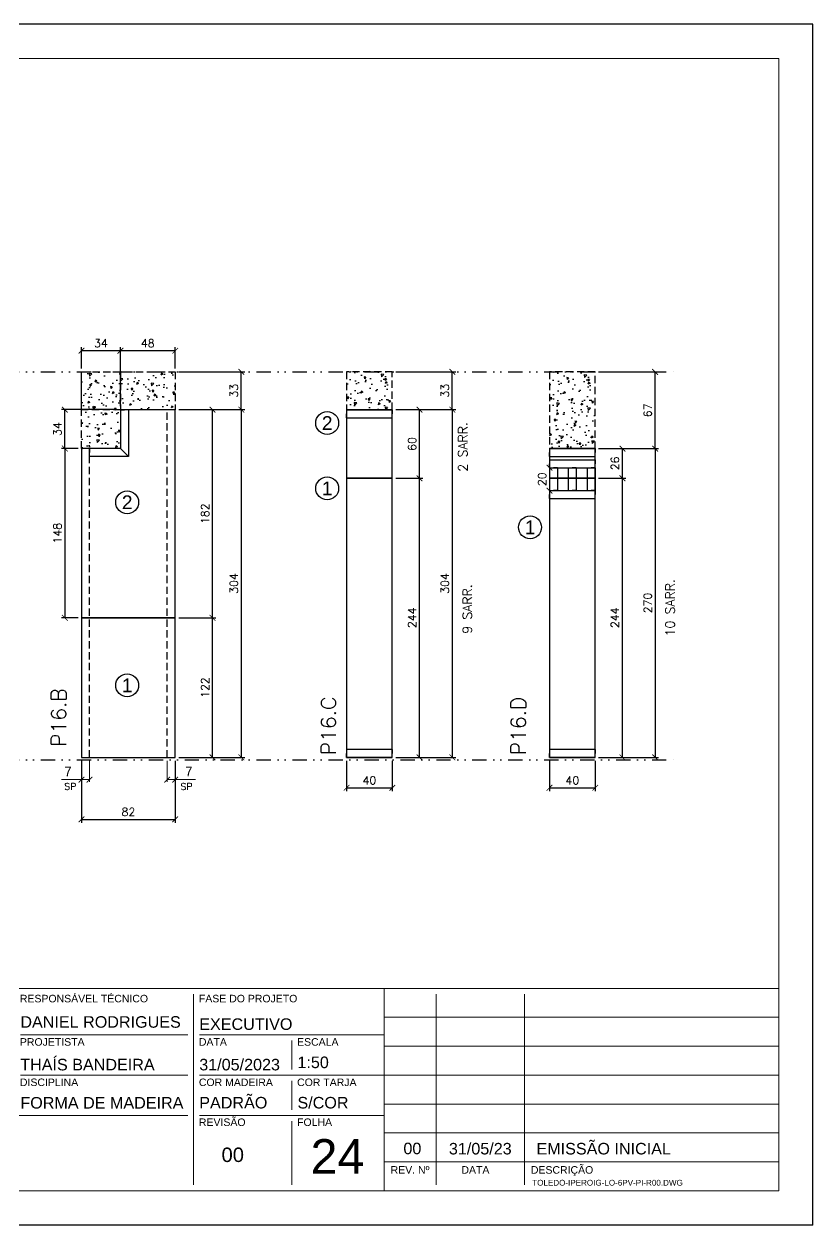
# Model space of a CAD drawing. Extents: x -23436 to 4767, y -4131 to 9755.
# Drawn here: x -19882 to -19191, y 1782 to 2832 of the extents above; entities that cross this region are included whole.
import ezdxf
from ezdxf.enums import TextEntityAlignment as Align

# ---------------------------------------------------------------- set-up
doc = ezdxf.new("R2010")
doc.units = 0
doc.header["$PDMODE"] = 2
doc.header["$PDSIZE"] = 10
doc.linetypes.add('DIVIDE2', pattern=[0.625, 0.25, -0.125, 0, -0.125, 0, -0.125])
doc.linetypes.add('HIDDEN', pattern=[9.525, 6.35, -3.175])
doc.layers.get('0').update_dxf_attribs({"lineweight": 13})
doc.layers.get('Defpoints').update_dxf_attribs({"lineweight": 13})
for name, color, linetype in [('Concreto', 250, 'HIDDEN'), ('Cota', 4, 'Continuous'), ('MB Logo', 254, 'Continuous'), ('Nível', 160, 'Continuous'), ('Painéis', 30, 'Continuous'), ('Romaneio', 10, 'Continuous'), ('Sarr 7x7', 104, 'Continuous'), ('Sarrafo de Pressão', 42, 'HIDDEN')]:
    doc.layers.add(name, color=color, linetype=linetype)
for name, color, linetype, lineweight in [('FOLHA MB', 7, 'Continuous', 13), ('N° FOLHA', 5, 'Continuous', 13), ('Texto Seção', 7, 'Continuous', 15)]:
    doc.layers.add(name, color=color, linetype=linetype, lineweight=lineweight)
doc.layers.add('Laje_Perimetro', color=7, linetype='Continuous', plot=False)
doc.styles.add('ARIAL', font='arial.ttf', dxfattribs={"oblique": 15, "height": 25})
doc.styles.add('MB_C01', font='arial.ttf', dxfattribs={"height": 1.3})
doc.styles.add('MB_C02', font='arial.ttf', dxfattribs={"height": 2})
doc.styles.add('MB_C03', font='arial.ttf', dxfattribs={"height": 2.5})
doc.styles.add('MB_C04', font='arial.ttf', dxfattribs={"height": 6})
doc.styles.add('REGUA-120', font='ROMANS.shx', dxfattribs={"height": 15})
doc.styles.add('ROMANS', font='romans.shx')
doc.styles.add('ROMAS860', font='ROMAS860.SHX')
doc.dimstyles.new('cotas', dxfattribs={"dimtxt": 8.5, "dimasz": 5, "dimexe": 2, "dimexo": 3, "dimgap": 3, "dimtad": 1, "dimdec": 1, "dimzin": 9, "dimdsep": 46, "dimtxsty": 'ROMAS860', "dimblk": 'ARCHTICK', "dimcen": 0, "dimclrd": 4, "dimclre": 4, "dimclrt": 1, "dimadec": 0, "dimazin": 2, "dimtfac": 1, "dimtdec": 1, "dimtix": 1, "dimtmove": 0, "dimatfit": 2, "dimldrblk": 'OBLIQUE', "dimfxl": 0, "dimtolj": 1, "dimtzin": 0, "dimlwd": 13, "dimlwe": 13, "dimarcsym": 0})
doc.dimstyles.new('PAINEL', dxfattribs={"dimtxt": 7, "dimasz": 5, "dimexe": 3, "dimexo": 3, "dimgap": 3, "dimtad": 1, "dimdec": 1, "dimzin": 12, "dimdsep": 46, "dimtxsty": 'ROMANS', "dimblk": 'ARCHTICK', "dimcen": 0, "dimclrd": 4, "dimclre": 4, "dimclrt": 1, "dimadec": 1, "dimazin": 3, "dimtfac": 1, "dimtdec": 1, "dimtmove": 0, "dimatfit": 3, "dimldrblk": 'OBLIQUE', "dimfxl": 0, "dimtolj": 1, "dimtzin": 12, "dimarcsym": 0})
pattern_1 = [(230, (-3050.186, -1150), (-18.218467, 1.593909), [1.905, -20.955]), (175, (-3050.186, -1150), (3.524342, -19.105685), [1.524, -16.764058]), (280.45144, (-3051.704, -1149.867), (-14.694125, -17.511775), [1.619, -17.809024]), (226.1842, (-3050.186, -1155.08), (-27.107904, 4.204233), [2.8575, -31.4325]), (276.63556, (-3052.445, -1154.73), (-23.740413, -24.742612), [2.428502, -26.71356]), (171.18415, (-3050.186, -1155.08), (-23.740413, -24.742612), [2.285997, -25.145973]), (201, (-3052.726, -1153.81), (-15.161439, 10.22652), [1.905, -20.955]), (146, (-3052.726, -1153.81), (-6.180203, -18.418797), [1.524, -16.764]), (251.45145, (-3053.989, -1152.958), (-21.341642, -8.192277), [1.619, -17.808994]), (217.5, (-3050.1856, -1150), (-0.3088603, -8.455504), [0, -16.5608, 0, -17.018, 0, -16.8275]), (187.5, (-3050.186, -1150), (-6.6819663, -10.0180575), [0, -9.7028, 0, -16.1798, 0, -6.4135]), (147.5, (-3044.5214, -1150), (-13.5590595, 0.5728744), [0, -6.35, 0, -19.812, 0, -26.289]), (137.5, (-3041.981, -1150), (-14.812918, -2.542649), [0, -8.255, 0, -13.1572, 0, -18.669])]

# ---------------------------------------------------------------- blocks, each defined once
blk = doc.blocks.new('A$C169d8357')
at = {"layer": 'FOLHA MB', "color": 1}
for p, q in [((1109.8, 356.7), (70, 356.7)), ((943.1, 351.7), (943.1, 185)), ((1109.8, 356.7), (1109.8, 179.9)), ((1455, 356.7), (1109.8, 356.7)), ((1155.3, 185), (1155.3, 351.7)), ((1232.6, 351.7), (1232.6, 185)), ((1455, 331.5), (1109.8, 331.5)), ((938.1, 316.3), (791.6, 316.3)), ((1109.8, 316.3), (948.2, 316.3)), ((1029, 311.3), (1029, 286)), ((1455, 306.2), (1109.8, 306.2)), ((938.1, 281), (791.6, 281)), ((1109.8, 281), (948.2, 281)), ((1029, 275.9), (1029, 250.7)), ((1455, 281), (1109.8, 281)), ((1455, 255.7), (1109.8, 255.7)), ((938.1, 245.6), (450.7, 245.6)), ((1109.8, 245.6), (948.2, 245.6)), ((1029, 240.6), (1029, 185)), ((1455, 230.4), (1109.8, 230.4)), ((1455, 205.2), (1109.8, 205.2))]:
    blk.add_line(p, q, dxfattribs=at)
for points in [[(0, 1199.9), (0, 149.9), (1485, 149.9), (1485, 1199.9)], [(70, 1169.9), (70, 179.9), (1455, 179.9), (1455, 1169.9)]]:
    blk.add_lwpolyline(points, close=True, dxfattribs=at)
at = {"layer": 'FOLHA MB', "color": 6, "style": 'MB_C01'}
for s, height, p in [('RESPONSÁVEL TÉCNICO', 6.566, (791.2, 344.6)), ('FASE DO PROJETO', 6.566, (947.8, 344.6)), ('PROJETISTA', 6.57, (791.2, 306.7)), ('DATA', 6.57, (947.8, 306.7)), ('ESCALA', 6.57, (1033.7, 306.7)), ('DISCIPLINA', 6.57, (791.2, 271.4)), ('COR MADEIRA', 6.566, (947.8, 271.4)), ('COR TARJA', 6.57, (1033.7, 271.4)), ('REVISÃO', 6.57, (947.8, 236.5)), ('FOLHA', 6.57, (1033.7, 236.5))]:
    blk.add_text(s, height=height, dxfattribs=at).set_placement(p)
at = {"layer": 'FOLHA MB', "color": 5}
for s, height, style, p in [('DANIEL RODRIGUES', 10.102, 'MB_C02', (791.6, 322.4)), ('EXECUTIVO', 10.1, 'MB_C02', (948.1, 320.5)), ('THAÍS BANDEIRA', 10.102, 'MB_C02', (791.5, 285.1)), ('31/05/2023', 10.1, 'MB_C02', (948.1, 285.1)), ('1:50', 10.1, 'MB_C02', (1034, 287.1)), ('PADRÃO', 10.1, 'MB_C02', (948.1, 251.8)), ('FORMA DE MADEIRA', 10.102, 'MB_C02', (791.6, 251.7)), ('S/COR', 10.1, 'MB_C02', (1034, 251.8)), ('00', 10.1, 'MB_C02', (1126.7, 211.8)), ('31/05/23', 10.1, 'MB_C02', (1166.5, 211.6)), ('EMISSÃO INICIAL', 10.102, 'MB_C02', (1243.1, 211.6)), ('00', 12.63, 'MB_C03', (967.6, 205))]:
    blk.add_text(s, height=height, dxfattribs=dict(at, style=style)).set_placement(p)
at = {"layer": 'FOLHA MB', "color": 6, "style": 'MB_C01'}
for s, p in [('REV. Nº', (1132.5, 198.1)), ('DATA', (1189.7, 198.1)), ('DESCRIÇÃO', (1265.5, 198.1))]:
    blk.add_text(s, height=6.57, dxfattribs=at).set_placement(p, align=Align.MIDDLE_CENTER)
at = {"layer": 'FOLHA MB', "insert": (1239.4, 189.4), "char_height": 5.051, "width": 210.818, "attachment_point": 1, "style": 'MB_C04'}
blk.add_mtext('TOLEDO-IPEROIG-LO-6PV-PI-R00.DWG', dxfattribs=at)
blk = doc.blocks.new('_ArchTick')
at = {"color": 0, "linetype": 'ByBlock', "const_width": 0.15}
blk.add_lwpolyline([(-0.5, -0.5), (0.5, 0.5)], dxfattribs=at)
blk = doc.blocks.new('*D328')
at = {"layer": 'Cota', "color": 4, "lineweight": 13, "transparency": 16777216}
for p, q in [((-19756.3, 2188.1), (-19756.3, 2169.6)), ((-19749.3, 2188.1), (-19749.3, 2169.6)), ((-19756.3, 2171.6), (-19749.3, 2171.6)), ((-19749.3, 2171.6), (-19731.6, 2171.6))]:
    blk.add_line(p, q, dxfattribs=at)
at = {"layer": 'Defpoints', "color": 0, "transparency": 16777216}
for p in [(-19756.3, 2191.1), (-19749.3, 2191.1), (-19749.3, 2171.6)]:
    blk.add_point(p, dxfattribs=at)
at = {"layer": 'Cota', "color": 4, "lineweight": 13, "transparency": 16777216, "xscale": 5, "yscale": 5, "zscale": 5, "rotation": 180}
blk.add_blockref('_ArchTick', (-19756.3, 2171.6), dxfattribs=at)
at = {"layer": 'Cota', "color": 4, "lineweight": 13, "transparency": 16777216, "xscale": 5, "yscale": 5, "zscale": 5}
blk.add_blockref('_ArchTick', (-19749.3, 2171.6), dxfattribs=at)
at = {"layer": 'Cota', "color": 1, "transparency": 16777216, "insert": (-19737.4, 2178.8), "char_height": 8.5, "attachment_point": 5, "style": 'ROMAS860'}
blk.add_mtext('\\A1;7', dxfattribs=at)
blk = doc.blocks.new('_OBLIQUE')
at = {"color": 0, "linetype": 'ByBlock', "lineweight": -2}
for p, q in [((0, 0), (-1, 0)), ((-0.5, -0.5), (0.5, 0.5))]:
    blk.add_line(p, q, dxfattribs=at)
blk = doc.blocks.new('*D329')
at = {"layer": 'Cota', "color": 4, "lineweight": -2, "transparency": 16777216}
for p, q in [((-19831.3, 2188.1), (-19831.3, 2133.9)), ((-19749.3, 2188.1), (-19749.3, 2133.9)), ((-19831.3, 2136.9), (-19749.3, 2136.9))]:
    blk.add_line(p, q, dxfattribs=at)
at = {"layer": 'Defpoints', "color": 0, "transparency": 16777216}
for p in [(-19831.3, 2191.1), (-19749.3, 2191.1), (-19749.3, 2136.9)]:
    blk.add_point(p, dxfattribs=at)
at = {"layer": 'Cota', "color": 4, "lineweight": -2, "transparency": 16777216, "xscale": 5, "yscale": 5, "zscale": 5, "rotation": 180}
blk.add_blockref('_ArchTick', (-19831.3, 2136.9), dxfattribs=at)
at = {"layer": 'Cota', "color": 4, "lineweight": -2, "transparency": 16777216, "xscale": 5, "yscale": 5, "zscale": 5}
blk.add_blockref('_ArchTick', (-19749.3, 2136.9), dxfattribs=at)
at = {"layer": 'Cota', "color": 1, "transparency": 16777216, "insert": (-19790.3, 2143.4), "char_height": 7, "attachment_point": 5, "style": 'ROMANS'}
blk.add_mtext('\\A1;82', dxfattribs=at)
blk = doc.blocks.new('*D330')
at = {"layer": 'Cota', "color": 4, "lineweight": 13, "transparency": 16777216}
for p, q in [((-19831.3, 2188.1), (-19831.3, 2169.6)), ((-19824.3, 2188.1), (-19824.3, 2169.6)), ((-19831.3, 2171.6), (-19848.9, 2171.6)), ((-19824.3, 2171.6), (-19831.3, 2171.6))]:
    blk.add_line(p, q, dxfattribs=at)
at = {"layer": 'Defpoints', "color": 0, "transparency": 16777216}
for p in [(-19831.3, 2191.1), (-19824.3, 2191.1), (-19831.3, 2171.6)]:
    blk.add_point(p, dxfattribs=at)
at = {"layer": 'Cota', "color": 4, "lineweight": 13, "transparency": 16777216, "xscale": 5, "yscale": 5, "zscale": 5, "rotation": 180}
blk.add_blockref('_ArchTick', (-19831.3, 2171.6), dxfattribs=at)
at = {"layer": 'Cota', "color": 4, "lineweight": 13, "transparency": 16777216, "xscale": 5, "yscale": 5, "zscale": 5}
blk.add_blockref('_ArchTick', (-19824.3, 2171.6), dxfattribs=at)
at = {"layer": 'Cota', "color": 1, "transparency": 16777216, "insert": (-19843.1, 2178.8), "char_height": 8.5, "attachment_point": 5, "style": 'ROMAS860'}
blk.add_mtext('\\A1;7', dxfattribs=at)
blk = doc.blocks.new('*D331')
at = {"layer": 'Cota', "color": 4, "lineweight": -2, "transparency": 16777216}
for p, q in [((-19746.3, 2313.1), (-19713.7, 2313.1)), ((-19716.7, 2191.1), (-19716.7, 2313.1)), ((-19746.3, 2191.1), (-19713.7, 2191.1))]:
    blk.add_line(p, q, dxfattribs=at)
at = {"layer": 'Defpoints', "color": 0, "transparency": 16777216}
for p in [(-19749.3, 2313.1), (-19716.7, 2313.1), (-19749.3, 2191.1)]:
    blk.add_point(p, dxfattribs=at)
at = {"layer": 'Cota', "color": 4, "lineweight": -2, "transparency": 16777216, "xscale": 5, "yscale": 5, "zscale": 5}
for p, rotation in [((-19716.7, 2313.1), 90), ((-19716.7, 2191.1), 270)]:
    blk.add_blockref('_ArchTick', p, dxfattribs=dict(at, rotation=rotation))
at = {"layer": 'Cota', "color": 1, "transparency": 16777216, "insert": (-19723.2, 2252.1), "char_height": 7, "attachment_point": 5, "rotation": 90, "style": 'ROMANS'}
blk.add_mtext('\\A1;122', dxfattribs=at)
blk = doc.blocks.new('*D332')
at = {"layer": 'Cota', "color": 4, "lineweight": -2, "transparency": 16777216}
for p, q in [((-19746.3, 2495.1), (-19713.7, 2495.1)), ((-19716.7, 2313.1), (-19716.7, 2495.1)), ((-19746.3, 2313.1), (-19713.7, 2313.1))]:
    blk.add_line(p, q, dxfattribs=at)
at = {"layer": 'Defpoints', "color": 0, "transparency": 16777216}
for p in [(-19749.3, 2495.1), (-19716.7, 2495.1), (-19749.3, 2313.1)]:
    blk.add_point(p, dxfattribs=at)
at = {"layer": 'Cota', "color": 4, "lineweight": -2, "transparency": 16777216, "xscale": 5, "yscale": 5, "zscale": 5}
for p, rotation in [((-19716.7, 2495.1), 90), ((-19716.7, 2313.1), 270)]:
    blk.add_blockref('_ArchTick', p, dxfattribs=dict(at, rotation=rotation))
at = {"layer": 'Cota', "color": 1, "transparency": 16777216, "insert": (-19723.2, 2404.1), "char_height": 7, "attachment_point": 5, "rotation": 90, "style": 'ROMANS'}
blk.add_mtext('\\A1;182', dxfattribs=at)
blk = doc.blocks.new('*D333')
at = {"layer": 'Cota', "color": 4, "lineweight": -2, "transparency": 16777216}
for p, q in [((-19746.3, 2528.1), (-19688.5, 2528.1)), ((-19691.5, 2495.1), (-19691.5, 2528.1)), ((-19746.3, 2495.1), (-19688.5, 2495.1))]:
    blk.add_line(p, q, dxfattribs=at)
at = {"layer": 'Defpoints', "color": 0, "transparency": 16777216}
for p in [(-19749.3, 2528.1), (-19691.5, 2528.1), (-19749.3, 2495.1)]:
    blk.add_point(p, dxfattribs=at)
at = {"layer": 'Cota', "color": 4, "lineweight": -2, "transparency": 16777216, "xscale": 5, "yscale": 5, "zscale": 5}
for p, rotation in [((-19691.5, 2528.1), 90), ((-19691.5, 2495.1), 270)]:
    blk.add_blockref('_ArchTick', p, dxfattribs=dict(at, rotation=rotation))
at = {"layer": 'Cota', "color": 1, "transparency": 16777216, "insert": (-19698, 2511.6), "char_height": 7, "attachment_point": 5, "rotation": 90, "style": 'ROMANS'}
blk.add_mtext('\\A1;33', dxfattribs=at)
blk = doc.blocks.new('*D334')
at = {"layer": 'Cota', "color": 4, "lineweight": -2, "transparency": 16777216}
for p, q in [((-19746.3, 2495.1), (-19688.5, 2495.1)), ((-19691.5, 2495.1), (-19691.5, 2191.1)), ((-19746.3, 2191.1), (-19688.5, 2191.1))]:
    blk.add_line(p, q, dxfattribs=at)
at = {"layer": 'Defpoints', "color": 0, "transparency": 16777216}
for p in [(-19749.3, 2495.1), (-19749.3, 2191.1), (-19691.5, 2191.1)]:
    blk.add_point(p, dxfattribs=at)
at = {"layer": 'Cota', "color": 4, "lineweight": -2, "transparency": 16777216, "xscale": 5, "yscale": 5, "zscale": 5}
for p, rotation in [((-19691.5, 2495.1), 90), ((-19691.5, 2191.1), 270)]:
    blk.add_blockref('_ArchTick', p, dxfattribs=dict(at, rotation=rotation))
at = {"layer": 'Cota', "color": 1, "transparency": 16777216, "insert": (-19698, 2343.1), "char_height": 7, "attachment_point": 5, "rotation": 90, "style": 'ROMANS'}
blk.add_mtext('\\A1;304', dxfattribs=at)
blk = doc.blocks.new('*D419')
at = {"layer": 'Cota', "color": 4, "lineweight": -2, "transparency": 16777216}
for p, q in [((-19797.3, 2498.1), (-19797.3, 2549.6)), ((-19749.3, 2546.6), (-19797.3, 2546.6)), ((-19749.3, 2531.1), (-19749.3, 2549.6))]:
    blk.add_line(p, q, dxfattribs=at)
at = {"layer": 'Defpoints', "color": 0, "transparency": 16777216}
for p in [(-19797.3, 2546.6), (-19749.3, 2528.1), (-19797.3, 2495.1)]:
    blk.add_point(p, dxfattribs=at)
at = {"layer": 'Cota', "color": 4, "lineweight": -2, "transparency": 16777216, "xscale": 5, "yscale": 5, "zscale": 5}
for p, rotation in [((-19797.3, 2546.6), 179.9999999999739), ((-19749.3, 2546.6), 359.999999999974)]:
    blk.add_blockref('_ArchTick', p, dxfattribs=dict(at, rotation=rotation))
at = {"layer": 'Cota', "color": 1, "transparency": 16777216, "insert": (-19773.3, 2553.1), "char_height": 7, "attachment_point": 5, "style": 'ROMANS'}
blk.add_mtext('\\A1;48', dxfattribs=at)
blk = doc.blocks.new('*D420')
at = {"layer": 'Cota', "color": 4, "lineweight": -2, "transparency": 16777216}
for p, q in [((-19831.3, 2531.1), (-19831.3, 2549.6)), ((-19797.3, 2546.6), (-19831.3, 2546.6)), ((-19797.3, 2531.1), (-19797.3, 2549.6))]:
    blk.add_line(p, q, dxfattribs=at)
at = {"layer": 'Defpoints', "color": 0, "transparency": 16777216}
for p in [(-19831.3, 2546.6), (-19831.3, 2528.1), (-19797.3, 2528.1)]:
    blk.add_point(p, dxfattribs=at)
at = {"layer": 'Cota', "color": 4, "lineweight": -2, "transparency": 16777216, "xscale": 5, "yscale": 5, "zscale": 5}
for p, rotation in [((-19831.3, 2546.6), 179.9999999999739), ((-19797.3, 2546.6), 359.999999999974)]:
    blk.add_blockref('_ArchTick', p, dxfattribs=dict(at, rotation=rotation))
at = {"layer": 'Cota', "color": 1, "transparency": 16777216, "insert": (-19814.3, 2553.1), "char_height": 7, "attachment_point": 5, "style": 'ROMANS'}
blk.add_mtext('\\A1;34', dxfattribs=at)
blk = doc.blocks.new('*D421')
at = {"layer": 'Cota', "color": 4, "lineweight": -2, "transparency": 16777216}
for p, q in [((-19800.3, 2495.1), (-19848.9, 2495.1)), ((-19845.9, 2461.1), (-19845.9, 2495.1)), ((-19834.3, 2461.1), (-19848.9, 2461.1))]:
    blk.add_line(p, q, dxfattribs=at)
at = {"layer": 'Defpoints', "color": 0, "transparency": 16777216}
for p in [(-19845.9, 2495.1), (-19797.3, 2495.1), (-19831.3, 2461.1)]:
    blk.add_point(p, dxfattribs=at)
at = {"layer": 'Cota', "color": 4, "lineweight": -2, "transparency": 16777216, "xscale": 5, "yscale": 5, "zscale": 5}
for p, rotation in [((-19845.9, 2495.1), 90), ((-19845.9, 2461.1), 270)]:
    blk.add_blockref('_ArchTick', p, dxfattribs=dict(at, rotation=rotation))
at = {"layer": 'Cota', "color": 1, "transparency": 16777216, "insert": (-19852.4, 2478.1), "char_height": 7, "attachment_point": 5, "rotation": 90, "style": 'ROMANS'}
blk.add_mtext('\\A1;34', dxfattribs=at)
blk = doc.blocks.new('*D429')
at = {"layer": 'Cota', "color": 4, "lineweight": -2, "transparency": 16777216}
for p, q in [((-19378.9, 2435.1), (-19355.1, 2435.1)), ((-19358.1, 2191.1), (-19358.1, 2435.1)), ((-19378.9, 2191.1), (-19355.1, 2191.1))]:
    blk.add_line(p, q, dxfattribs=at)
at = {"layer": 'Defpoints', "color": 0, "transparency": 16777216}
for p in [(-19381.9, 2435.1), (-19358.1, 2435.1), (-19381.9, 2191.1)]:
    blk.add_point(p, dxfattribs=at)
at = {"layer": 'Cota', "color": 4, "lineweight": -2, "transparency": 16777216, "xscale": 5, "yscale": 5, "zscale": 5}
for p, rotation in [((-19358.1, 2435.1), 90), ((-19358.1, 2191.1), 270)]:
    blk.add_blockref('_ArchTick', p, dxfattribs=dict(at, rotation=rotation))
at = {"layer": 'Cota', "color": 1, "transparency": 16777216, "insert": (-19364.6, 2313.1), "char_height": 7, "attachment_point": 5, "rotation": 90, "style": 'ROMANS'}
blk.add_mtext('\\A1;244', dxfattribs=at)
blk = doc.blocks.new('*D430')
at = {"layer": 'Cota', "color": 4, "lineweight": -2, "transparency": 16777216}
for p, q in [((-19378.9, 2461), (-19355.1, 2461)), ((-19358.1, 2435.1), (-19358.1, 2461)), ((-19378.9, 2435.1), (-19355.1, 2435.1))]:
    blk.add_line(p, q, dxfattribs=at)
at = {"layer": 'Defpoints', "color": 0, "transparency": 16777216}
for p in [(-19381.9, 2461), (-19358.1, 2461), (-19381.9, 2435.1)]:
    blk.add_point(p, dxfattribs=at)
at = {"layer": 'Cota', "color": 4, "lineweight": -2, "transparency": 16777216, "xscale": 5, "yscale": 5, "zscale": 5}
for p, rotation in [((-19358.1, 2461), 90), ((-19358.1, 2435.1), 270)]:
    blk.add_blockref('_ArchTick', p, dxfattribs=dict(at, rotation=rotation))
at = {"layer": 'Cota', "color": 1, "transparency": 16777216, "insert": (-19364.6, 2448.1), "char_height": 7, "attachment_point": 5, "rotation": 90, "style": 'ROMANS'}
blk.add_mtext('\\A1;26', dxfattribs=at)
blk = doc.blocks.new('*D431')
at = {"layer": 'Cota', "color": 4, "lineweight": -2, "transparency": 16777216}
for p, q in [((-19378.9, 2528.1), (-19326.5, 2528.1)), ((-19329.5, 2461), (-19329.5, 2528.1)), ((-19378.9, 2461), (-19326.5, 2461))]:
    blk.add_line(p, q, dxfattribs=at)
at = {"layer": 'Defpoints', "color": 0, "transparency": 16777216}
for p in [(-19381.9, 2528.1), (-19329.5, 2528.1), (-19381.9, 2461)]:
    blk.add_point(p, dxfattribs=at)
at = {"layer": 'Cota', "color": 4, "lineweight": -2, "transparency": 16777216, "xscale": 5, "yscale": 5, "zscale": 5}
for p, rotation in [((-19329.5, 2528.1), 90), ((-19329.5, 2461), 270)]:
    blk.add_blockref('_ArchTick', p, dxfattribs=dict(at, rotation=rotation))
at = {"layer": 'Cota', "color": 1, "transparency": 16777216, "insert": (-19336, 2494.5), "char_height": 7, "attachment_point": 5, "rotation": 90, "style": 'ROMANS'}
blk.add_mtext('\\A1;67', dxfattribs=at)
blk = doc.blocks.new('*D432')
at = {"layer": 'Cota', "color": 4, "lineweight": -2, "transparency": 16777216}
for p, q in [((-19378.9, 2461), (-19326.5, 2461)), ((-19329.5, 2461), (-19329.5, 2191.1)), ((-19373.8, 2191.1), (-19326.5, 2191.1))]:
    blk.add_line(p, q, dxfattribs=at)
at = {"layer": 'Defpoints', "color": 0, "transparency": 16777216}
for p in [(-19381.9, 2461), (-19376.8, 2191.1), (-19329.5, 2191.1)]:
    blk.add_point(p, dxfattribs=at)
at = {"layer": 'Cota', "color": 4, "lineweight": -2, "transparency": 16777216, "xscale": 5, "yscale": 5, "zscale": 5}
for p, rotation in [((-19329.5, 2461), 90), ((-19329.5, 2191.1), 270)]:
    blk.add_blockref('_ArchTick', p, dxfattribs=dict(at, rotation=rotation))
at = {"layer": 'Cota', "color": 1, "transparency": 16777216, "insert": (-19336, 2326), "char_height": 7, "attachment_point": 5, "rotation": 90, "style": 'ROMANS'}
blk.add_mtext('\\A1;270', dxfattribs=at)
blk = doc.blocks.new('*D433')
at = {"layer": 'Cota', "color": 4, "lineweight": -2, "transparency": 16777216}
for p, q in [((-19421.9, 2188.1), (-19421.9, 2161.5)), ((-19381.9, 2188.1), (-19381.9, 2161.5)), ((-19421.9, 2164.5), (-19381.9, 2164.5))]:
    blk.add_line(p, q, dxfattribs=at)
at = {"layer": 'Defpoints', "color": 0, "transparency": 16777216}
for p in [(-19421.9, 2191.1), (-19381.9, 2191.1), (-19381.9, 2164.5)]:
    blk.add_point(p, dxfattribs=at)
at = {"layer": 'Cota', "color": 4, "lineweight": -2, "transparency": 16777216, "xscale": 5, "yscale": 5, "zscale": 5, "rotation": 180}
blk.add_blockref('_ArchTick', (-19421.9, 2164.5), dxfattribs=at)
at = {"layer": 'Cota', "color": 4, "lineweight": -2, "transparency": 16777216, "xscale": 5, "yscale": 5, "zscale": 5}
blk.add_blockref('_ArchTick', (-19381.9, 2164.5), dxfattribs=at)
at = {"layer": 'Cota', "color": 1, "transparency": 16777216, "insert": (-19401.9, 2171), "char_height": 7, "attachment_point": 5, "style": 'ROMANS'}
blk.add_mtext('\\A1;40', dxfattribs=at)
blk = doc.blocks.new('*D434')
at = {"layer": 'Cota', "color": 4, "lineweight": -2, "transparency": 16777216}
for p, q in [((-19556.4, 2435.1), (-19532.6, 2435.1)), ((-19535.6, 2191.1), (-19535.6, 2435.1)), ((-19556.4, 2191.1), (-19532.6, 2191.1))]:
    blk.add_line(p, q, dxfattribs=at)
at = {"layer": 'Defpoints', "color": 0, "transparency": 16777216}
for p in [(-19559.4, 2435.1), (-19535.6, 2435.1), (-19559.4, 2191.1)]:
    blk.add_point(p, dxfattribs=at)
at = {"layer": 'Cota', "color": 4, "lineweight": -2, "transparency": 16777216, "xscale": 5, "yscale": 5, "zscale": 5}
for p, rotation in [((-19535.6, 2435.1), 90), ((-19535.6, 2191.1), 270)]:
    blk.add_blockref('_ArchTick', p, dxfattribs=dict(at, rotation=rotation))
at = {"layer": 'Cota', "color": 1, "transparency": 16777216, "insert": (-19542.1, 2313.1), "char_height": 7, "attachment_point": 5, "rotation": 90, "style": 'ROMANS'}
blk.add_mtext('\\A1;244', dxfattribs=at)
blk = doc.blocks.new('*D435')
at = {"layer": 'Cota', "color": 4, "lineweight": -2, "transparency": 16777216}
for p, q in [((-19556.4, 2495.1), (-19532.6, 2495.1)), ((-19535.6, 2435.1), (-19535.6, 2495.1)), ((-19556.4, 2435.1), (-19532.6, 2435.1))]:
    blk.add_line(p, q, dxfattribs=at)
at = {"layer": 'Defpoints', "color": 0, "transparency": 16777216}
for p in [(-19559.4, 2495.1), (-19535.6, 2495.1), (-19559.4, 2435.1)]:
    blk.add_point(p, dxfattribs=at)
at = {"layer": 'Cota', "color": 4, "lineweight": -2, "transparency": 16777216, "xscale": 5, "yscale": 5, "zscale": 5}
for p, rotation in [((-19535.6, 2495.1), 90), ((-19535.6, 2435.1), 270)]:
    blk.add_blockref('_ArchTick', p, dxfattribs=dict(at, rotation=rotation))
at = {"layer": 'Cota', "color": 1, "transparency": 16777216, "insert": (-19542.1, 2465.1), "char_height": 7, "attachment_point": 5, "rotation": 90, "style": 'ROMANS'}
blk.add_mtext('\\A1;60', dxfattribs=at)
blk = doc.blocks.new('*D436')
at = {"layer": 'Cota', "color": 4, "lineweight": -2, "transparency": 16777216}
for p, q in [((-19556.4, 2528.1), (-19503.9, 2528.1)), ((-19506.9, 2495.1), (-19506.9, 2528.1)), ((-19556.4, 2495.1), (-19503.9, 2495.1))]:
    blk.add_line(p, q, dxfattribs=at)
at = {"layer": 'Defpoints', "color": 0, "transparency": 16777216}
for p in [(-19559.4, 2528.1), (-19506.9, 2528.1), (-19559.4, 2495.1)]:
    blk.add_point(p, dxfattribs=at)
at = {"layer": 'Cota', "color": 4, "lineweight": -2, "transparency": 16777216, "xscale": 5, "yscale": 5, "zscale": 5}
for p, rotation in [((-19506.9, 2528.1), 90), ((-19506.9, 2495.1), 270)]:
    blk.add_blockref('_ArchTick', p, dxfattribs=dict(at, rotation=rotation))
at = {"layer": 'Cota', "color": 1, "transparency": 16777216, "insert": (-19513.4, 2511.6), "char_height": 7, "attachment_point": 5, "rotation": 90, "style": 'ROMANS'}
blk.add_mtext('\\A1;33', dxfattribs=at)
blk = doc.blocks.new('*D437')
at = {"layer": 'Cota', "color": 4, "lineweight": -2, "transparency": 16777216}
for p, q in [((-19556.4, 2495.1), (-19503.9, 2495.1)), ((-19506.9, 2495.1), (-19506.9, 2191.1)), ((-19551.3, 2191.1), (-19503.9, 2191.1))]:
    blk.add_line(p, q, dxfattribs=at)
at = {"layer": 'Defpoints', "color": 0, "transparency": 16777216}
for p in [(-19559.4, 2495.1), (-19554.3, 2191.1), (-19506.9, 2191.1)]:
    blk.add_point(p, dxfattribs=at)
at = {"layer": 'Cota', "color": 4, "lineweight": -2, "transparency": 16777216, "xscale": 5, "yscale": 5, "zscale": 5}
for p, rotation in [((-19506.9, 2495.1), 90), ((-19506.9, 2191.1), 270)]:
    blk.add_blockref('_ArchTick', p, dxfattribs=dict(at, rotation=rotation))
at = {"layer": 'Cota', "color": 1, "transparency": 16777216, "insert": (-19513.4, 2343.1), "char_height": 7, "attachment_point": 5, "rotation": 90, "style": 'ROMANS'}
blk.add_mtext('\\A1;304', dxfattribs=at)
blk = doc.blocks.new('*D438')
at = {"layer": 'Cota', "color": 4, "lineweight": -2, "transparency": 16777216}
for p, q in [((-19599.4, 2188.1), (-19599.4, 2161.5)), ((-19559.4, 2188.1), (-19559.4, 2161.5)), ((-19599.4, 2164.5), (-19559.4, 2164.5))]:
    blk.add_line(p, q, dxfattribs=at)
at = {"layer": 'Defpoints', "color": 0, "transparency": 16777216}
for p in [(-19599.4, 2191.1), (-19559.4, 2191.1), (-19559.4, 2164.5)]:
    blk.add_point(p, dxfattribs=at)
at = {"layer": 'Cota', "color": 4, "lineweight": -2, "transparency": 16777216, "xscale": 5, "yscale": 5, "zscale": 5, "rotation": 180}
blk.add_blockref('_ArchTick', (-19599.4, 2164.5), dxfattribs=at)
at = {"layer": 'Cota', "color": 4, "lineweight": -2, "transparency": 16777216, "xscale": 5, "yscale": 5, "zscale": 5}
blk.add_blockref('_ArchTick', (-19559.4, 2164.5), dxfattribs=at)
at = {"layer": 'Cota', "color": 1, "transparency": 16777216, "insert": (-19579.4, 2171), "char_height": 7, "attachment_point": 5, "style": 'ROMANS'}
blk.add_mtext('\\A1;40', dxfattribs=at)
blk = doc.blocks.new('*D1048')
at = {"layer": 'Cota', "color": 4, "lineweight": -2, "transparency": 16777216}
blk.add_line((-19421.9, 2444.3), (-19421.9, 2424.3), dxfattribs=at)
at = {"layer": 'Defpoints', "color": 0, "transparency": 16777216}
for p in [(-19421.9, 2444.3), (-19421.9, 2424.3), (-19421.9, 2424.3)]:
    blk.add_point(p, dxfattribs=at)
at = {"layer": 'Cota', "color": 4, "lineweight": -2, "transparency": 16777216, "xscale": 5, "yscale": 5, "zscale": 5}
for p, rotation in [((-19421.9, 2444.3), 90), ((-19421.9, 2424.3), 270)]:
    blk.add_blockref('_ArchTick', p, dxfattribs=dict(at, rotation=rotation))
at = {"layer": 'Cota', "color": 1, "transparency": 16777216, "insert": (-19428.4, 2434.3), "char_height": 7, "attachment_point": 5, "rotation": 90, "style": 'ROMANS'}
blk.add_mtext('\\A1;20', dxfattribs=at)
blk = doc.blocks.new('*D1051')
at = {"layer": 'Cota', "color": 4, "lineweight": -2, "transparency": 16777216}
for p, q in [((-19834.3, 2461.1), (-19848.9, 2461.1)), ((-19845.9, 2461.1), (-19845.9, 2313.1)), ((-19834.3, 2313.1), (-19848.9, 2313.1))]:
    blk.add_line(p, q, dxfattribs=at)
at = {"layer": 'Defpoints', "color": 0, "transparency": 16777216}
for p in [(-19831.3, 2461.1), (-19845.9, 2313.1), (-19831.3, 2313.1)]:
    blk.add_point(p, dxfattribs=at)
at = {"layer": 'Cota', "color": 4, "lineweight": -2, "transparency": 16777216, "xscale": 5, "yscale": 5, "zscale": 5}
for p, rotation in [((-19845.9, 2461.1), 90), ((-19845.9, 2313.1), 270)]:
    blk.add_blockref('_ArchTick', p, dxfattribs=dict(at, rotation=rotation))
at = {"layer": 'Cota', "color": 1, "transparency": 16777216, "insert": (-19852.4, 2387.1), "char_height": 7, "attachment_point": 5, "rotation": 90, "style": 'ROMANS'}
blk.add_mtext('\\A1;148', dxfattribs=at)

msp = doc.modelspace()

# ---------------------------------------------------------------- hatches: boundary and pattern name
at = {"layer": 'Concreto'}
h = msp.add_hatch(dxfattribs=at)
h.set_pattern_fill('AR-CONC', color=256, scale=0.1, angle=-180)
h.set_pattern_definition(pattern_1)
h.paths.add_polyline_path([(-19749.261, 2495.057), (-19831.261, 2495.057), (-19831.261, 2528.057), (-19749.261, 2528.057)])
h = msp.add_hatch(dxfattribs=at)
h.set_pattern_fill('AR-CONC', color=256, scale=0.1, angle=-180)
h.set_pattern_definition(pattern_1)
h.paths.add_polyline_path([(-19797.261, 2461.057), (-19831.261, 2461.057), (-19831.261, 2528.057), (-19797.261, 2528.057)])
h = msp.add_hatch(dxfattribs=at)
h.set_pattern_fill('AR-CONC', color=256, scale=0.1, angle=-180)
h.set_pattern_definition([(230, (-3167.425, -1149.49), (-18.218467, 1.593909), [1.905, -20.955]), (175, (-3167.425, -1149.49), (3.524342, -19.105685), [1.524, -16.764058]), (280.45144, (-3168.943, -1149.357), (-14.694125, -17.511775), [1.619, -17.809024]), (226.1842, (-3167.425, -1154.57), (-27.107904, 4.204233), [2.8575, -31.4325]), (276.63556, (-3169.684, -1154.22), (-23.740413, -24.742612), [2.428502, -26.71356]), (171.18415, (-3167.425, -1154.57), (-23.740413, -24.742612), [2.285997, -25.145973]), (201, (-3169.965, -1153.3), (-15.161439, 10.22652), [1.905, -20.955]), (146, (-3169.965, -1153.3), (-6.180203, -18.418797), [1.524, -16.764]), (251.45145, (-3171.229, -1152.448), (-21.341642, -8.192277), [1.619, -17.808994]), (217.5, (-3167.425, -1149.49), (-0.3088603, -8.455504), [0, -16.5608, 0, -17.018, 0, -16.8275]), (187.5, (-3167.425, -1149.49), (-6.6819663, -10.0180575), [0, -9.7028, 0, -16.1798, 0, -6.4135]), (147.5, (-3161.761, -1149.49), (-13.5590595, 0.5728744), [0, -6.35, 0, -19.812, 0, -26.289]), (137.5, (-3159.221, -1149.49), (-14.812918, -2.542649), [0, -8.255, 0, -13.1572, 0, -18.669])])
h.paths.add_polyline_path([(-19599.423, 2495.057), (-19559.423, 2495.057), (-19559.423, 2528.567), (-19599.423, 2528.567)])
h = msp.add_hatch(dxfattribs=at)
h.set_pattern_fill('AR-CONC', color=256, scale=0.1, angle=-180)
h.set_pattern_definition([(230, (-2989.94, -1150), (-18.218467, 1.593909), [1.905, -20.955]), (175, (-2989.94, -1150), (3.524342, -19.105685), [1.524, -16.764058]), (280.45144, (-2991.458, -1149.867), (-14.694125, -17.511775), [1.619, -17.809024]), (226.1842, (-2989.94, -1155.08), (-27.107904, 4.204233), [2.8575, -31.4325]), (276.63556, (-2992.2, -1154.73), (-23.740413, -24.742612), [2.428502, -26.71356]), (171.18415, (-2989.94, -1155.08), (-23.740413, -24.742612), [2.285997, -25.145973]), (201, (-2992.48, -1153.81), (-15.161439, 10.22652), [1.905, -20.955]), (146, (-2992.48, -1153.81), (-6.180203, -18.418797), [1.524, -16.764]), (251.45145, (-2993.743, -1152.958), (-21.341642, -8.192277), [1.619, -17.808994]), (217.5, (-2989.94, -1150), (-0.3088603, -8.455504), [0, -16.5608, 0, -17.018, 0, -16.8275]), (187.5, (-2989.94, -1150), (-6.6819663, -10.0180575), [0, -9.7028, 0, -16.1798, 0, -6.4135]), (147.5, (-2984.276, -1150), (-13.5590595, 0.5728744), [0, -6.35, 0, -19.812, 0, -26.289]), (137.5, (-2981.736, -1150), (-14.812918, -2.542649), [0, -8.255, 0, -13.1572, 0, -18.669])])
h.paths.add_polyline_path([(-19421.938, 2461.057), (-19381.938, 2461.057), (-19381.938, 2528.057), (-19421.938, 2528.057)])

# ---------------------------------------------------------------- linework, layer by layer
for points in [[(-19749.261, 2495.057), (-19831.261, 2495.057), (-19831.261, 2528.057), (-19749.261, 2528.057)], [(-19797.261, 2461.057), (-19831.261, 2461.057), (-19831.261, 2528.057), (-19797.261, 2528.057)], [(-19599.423, 2495.057), (-19559.423, 2495.057), (-19559.423, 2528.057), (-19599.423, 2528.057)], [(-19421.938, 2461.036), (-19381.938, 2461.036), (-19381.938, 2528.057), (-19421.938, 2528.057)]]:
    msp.add_lwpolyline(points, close=True, dxfattribs=at)
at = {"layer": 'Laje_Perimetro'}
msp.add_lwpolyline([(-19191.377, 2832.259), (-20676.397, 2832.259), (-20676.397, 1782.259), (-19191.377, 1782.259)], close=True, dxfattribs=at)
at = {"layer": 'Nível', "linetype": 'DIVIDE2', "ltscale": 50}
for p, q in [((-20244.238, 2528.057), (-19308.49, 2528.057)), ((-20244.238, 2189.057), (-19308.49, 2189.057))]:
    msp.add_line(p, q, dxfattribs=at)
at = {"layer": 'Painéis', "color": 32, "true_color": 0xcd6928}
for points in [[(-19749.261, 2313.057), (-19749.261, 2495.057), (-19797.261, 2495.057), (-19797.261, 2461.057), (-19831.261, 2461.057), (-19831.261, 2313.057)], [(-19599.423, 2435.057), (-19559.423, 2435.057), (-19559.423, 2495.057), (-19599.423, 2495.057)], [(-19421.938, 2435.057), (-19381.938, 2435.057), (-19381.938, 2461.036), (-19421.938, 2461.036)], [(-19599.423, 2191.057), (-19559.423, 2191.057), (-19559.423, 2435.057), (-19599.423, 2435.057)], [(-19421.938, 2191.057), (-19381.938, 2191.057), (-19381.938, 2435.057), (-19421.938, 2435.057)], [(-19831.261, 2191.057), (-19749.261, 2191.057), (-19749.261, 2313.057), (-19831.261, 2313.057)]]:
    msp.add_lwpolyline(points, close=True, dxfattribs=at)
at = {"layer": 'Romaneio'}
for centre in [(-19616.367, 2483.402), (-19616.367, 2426.25), (-19791.347, 2414.122), (-19438.882, 2392.23), (-19791.347, 2254.052)]:
    msp.add_circle(centre, 10, dxfattribs=at)
at = {"layer": 'Sarr 7x7', "color": 50}
for p, q in [((-19797.261, 2495.057), (-19793.761, 2495.057)), ((-19797.261, 2495.057), (-19797.261, 2461.057)), ((-19790.261, 2495.057), (-19793.761, 2495.057)), ((-19790.261, 2495.057), (-19790.261, 2454.057)), ((-19599.423, 2495.057), (-19599.423, 2491.557)), ((-19599.423, 2495.057), (-19559.423, 2495.057)), ((-19599.423, 2488.057), (-19599.423, 2491.557)), ((-19559.423, 2495.057), (-19559.423, 2491.557)), ((-19559.423, 2488.057), (-19559.423, 2491.557)), ((-19599.423, 2488.057), (-19559.423, 2488.057)), ((-19797.261, 2461.057), (-19824.261, 2461.057)), ((-19824.261, 2461.057), (-19824.261, 2457.557)), ((-19824.261, 2454.057), (-19824.261, 2457.557)), ((-19797.261, 2461.057), (-19793.761, 2457.557)), ((-19790.261, 2454.057), (-19793.761, 2457.557)), ((-19421.938, 2461.036), (-19421.938, 2457.536)), ((-19421.938, 2461.036), (-19381.938, 2461.036)), ((-19421.938, 2454.036), (-19421.938, 2457.536)), ((-19381.938, 2461.036), (-19381.938, 2457.536)), ((-19381.938, 2454.036), (-19381.938, 2457.536)), ((-19790.261, 2454.057), (-19824.261, 2454.057)), ((-19421.938, 2454.036), (-19381.938, 2454.036)), ((-19421.938, 2451.296), (-19421.938, 2447.796)), ((-19421.938, 2451.296), (-19381.938, 2451.296)), ((-19421.938, 2444.296), (-19421.938, 2447.796)), ((-19381.938, 2451.296), (-19381.938, 2447.796)), ((-19381.938, 2444.296), (-19381.938, 2447.796)), ((-19421.938, 2444.296), (-19418.438, 2444.296)), ((-19421.938, 2444.296), (-19421.938, 2424.296)), ((-19421.938, 2444.296), (-19381.938, 2444.296)), ((-19414.938, 2444.296), (-19418.438, 2444.296)), ((-19414.938, 2444.296), (-19414.938, 2424.296)), ((-19405.438, 2444.296), (-19401.938, 2444.296)), ((-19405.438, 2444.296), (-19405.438, 2424.296)), ((-19398.438, 2444.296), (-19401.938, 2444.296)), ((-19398.438, 2444.296), (-19398.438, 2424.296)), ((-19388.938, 2444.296), (-19385.438, 2444.296)), ((-19388.938, 2444.296), (-19388.938, 2424.296)), ((-19381.938, 2444.296), (-19385.438, 2444.296)), ((-19381.938, 2444.296), (-19381.938, 2424.296)), ((-19421.938, 2424.296), (-19421.938, 2420.796)), ((-19421.938, 2424.296), (-19381.938, 2424.296)), ((-19421.938, 2424.296), (-19418.438, 2424.296)), ((-19421.938, 2417.296), (-19421.938, 2420.796)), ((-19421.938, 2417.296), (-19381.938, 2417.296)), ((-19414.938, 2424.296), (-19418.438, 2424.296)), ((-19405.438, 2424.296), (-19401.938, 2424.296)), ((-19398.438, 2424.296), (-19401.938, 2424.296)), ((-19388.938, 2424.296), (-19385.438, 2424.296)), ((-19381.938, 2424.296), (-19385.438, 2424.296)), ((-19381.938, 2424.296), (-19381.938, 2420.796)), ((-19381.938, 2417.296), (-19381.938, 2420.796)), ((-19559.423, 2198.057), (-19599.423, 2198.057)), ((-19599.423, 2198.057), (-19599.423, 2194.557)), ((-19599.423, 2191.057), (-19599.423, 2194.557)), ((-19559.423, 2198.057), (-19559.423, 2194.557)), ((-19559.423, 2191.057), (-19559.423, 2194.557)), ((-19381.938, 2198.057), (-19421.938, 2198.057)), ((-19421.938, 2198.057), (-19421.938, 2194.557)), ((-19421.938, 2191.057), (-19421.938, 2194.557)), ((-19381.938, 2198.057), (-19381.938, 2194.557)), ((-19381.938, 2191.057), (-19381.938, 2194.557)), ((-19559.423, 2191.057), (-19599.423, 2191.057)), ((-19381.938, 2191.057), (-19421.938, 2191.057))]:
    msp.add_line(p, q, dxfattribs=at)
at = {"layer": 'Sarrafo de Pressão'}
for p, q in [((-19756.261, 2191.057), (-19756.261, 2495.057)), ((-19824.261, 2191.057), (-19824.261, 2461.057))]:
    msp.add_line(p, q, dxfattribs=at)

# ---------------------------------------------------------------- block references
at = {"layer": 'MB Logo'}
msp.add_blockref('A$C169d8357', (-20676.397, 1632.321), dxfattribs=at)

# ---------------------------------------------------------------- texts
at = {"layer": 'N° FOLHA', "color": 5, "style": 'MB_C04'}
msp.add_text('24', height=30.3061, dxfattribs=at).set_placement((-19630.93, 1827.003))
at = {"layer": 'Romaneio', "color": 0, "style": 'ARIAL'}
for s, p in [('2', (-19616.367, 2483.402)), ('1', (-19616.367, 2426.25)), ('2', (-19791.347, 2414.122)), ('1', (-19438.882, 2392.23)), ('1', (-19791.347, 2254.052))]:
    msp.add_text(s, height=12, dxfattribs=at).set_placement(p, align=Align.MIDDLE_CENTER)
at = {"layer": 'Texto Seção', "linetype": 'Continuous', "style": 'ROMANS'}
for s, p in [('2 SARR.', (-19493.743, 2440.924)), ('10 SARR.', (-19312.365, 2296.861)), ('9 SARR.', (-19489.85, 2299.178))]:
    msp.add_text(s, height=8, rotation=90, dxfattribs=at).set_placement(p)
at = {"layer": 'Texto Seção', "char_height": 13, "width": 285.32988, "attachment_point": 7, "rotation": 90, "style": 'REGUA-120'}
for s, insert in [('P16.B', (-19844.731, 2200.308)), ('P16.C', (-19608.671, 2192.984)), ('P16.D', (-19442.65, 2192.984))]:
    msp.add_mtext(s, dxfattribs=dict(at, insert=insert))
at = {"layer": 'Texto Seção', "char_height": 6, "style": 'ROMANS'}
for insert, attachment_point in [((-19835.796, 2162.629), 9), ((-19744.726, 2162.629), 7)]:
    msp.add_mtext('SP', dxfattribs=dict(at, insert=insert, attachment_point=attachment_point))

# ---------------------------------------------------------------- dimensions: what is measured, and where the dimension line sits
at = {"layer": 'Cota'}
for base, p1, p2, angle, picture, middle in [((-19831.261, 2546.557), (-19797.261, 2528.057), (-19831.261, 2528.057), 180, '*D420', (-19814.261, 2553.057)), ((-19797.261, 2546.557), (-19749.261, 2528.057), (-19797.261, 2495.057), 180, '*D419', (-19773.261, 2553.057)), ((-19691.485, 2528.057), (-19749.261, 2495.057), (-19749.261, 2528.057), 90, '*D333', (-19697.985, 2511.557)), ((-19506.937, 2528.057), (-19559.423, 2495.057), (-19559.423, 2528.057), 90, '*D436', (-19513.437, 2511.557)), ((-19329.452, 2528.057), (-19381.938, 2461.036), (-19381.938, 2528.057), 90, '*D431', (-19335.952, 2494.546)), ((-19845.883, 2495.057), (-19831.261, 2461.057), (-19797.261, 2495.057), 90, '*D421', (-19852.383, 2478.057)), ((-19716.701, 2495.057), (-19749.261, 2313.057), (-19749.261, 2495.057), 90, '*D332', (-19723.201, 2404.057)), ((-19691.485, 2191.057), (-19749.261, 2495.057), (-19749.261, 2191.057), 90, '*D334', (-19697.985, 2343.057)), ((-19506.937, 2191.057), (-19559.423, 2495.057), (-19554.29, 2191.057), 90, '*D437', (-19513.437, 2343.057)), ((-19329.452, 2191.057), (-19381.938, 2461.036), (-19376.805, 2191.057), 90, '*D432', (-19335.952, 2326.046)), ((-19535.611, 2435.057), (-19559.423, 2191.057), (-19559.423, 2435.057), 90, '*D434', (-19542.111, 2313.057)), ((-19358.125, 2435.057), (-19381.938, 2191.057), (-19381.938, 2435.057), 90, '*D429', (-19364.625, 2313.057)), ((-19716.701, 2313.057), (-19749.261, 2191.057), (-19749.261, 2313.057), 90, '*D331', (-19723.201, 2252.057))]:
    dim = msp.add_linear_dim(base=base, p1=p1, p2=p2, angle=angle, dimstyle='PAINEL', override={"dimarcsym": 2}, dxfattribs=at)
    dim.commit()
    dim.dimension.update_dxf_attribs({"geometry": picture, "text_midpoint": middle})
for base, p1, p2, picture, middle in [((-19535.611, 2495.057), (-19559.423, 2435.057), (-19559.423, 2495.057), '*D435', (-19535.611, 2465.057)), ((-19358.125, 2461.036), (-19381.938, 2435.057), (-19381.938, 2461.036), '*D430', (-19358.125, 2448.146))]:
    dim = msp.add_linear_dim(base=base, p1=p1, p2=p2, angle=90, dimstyle='PAINEL', override={"dimarcsym": 2}, dxfattribs=at)
    dim.commit()
    dim.dimension.update_dxf_attribs({"geometry": picture, "text_midpoint": middle, "dimtype": 160})
at = {"layer": 'Cota', "color": 2}
for base, p1, p2, picture, middle in [((-19845.883, 2313.057), (-19831.261, 2461.057), (-19831.261, 2313.057), '*D1051', (-19852.383, 2387.057)), ((-19421.938, 2424.296), (-19421.938, 2444.296), (-19421.938, 2424.296), '*D1048', (-19428.438, 2434.296))]:
    dim = msp.add_linear_dim(base=base, p1=p1, p2=p2, angle=90, dimstyle='PAINEL', override={"dimarcsym": 2}, dxfattribs=at)
    dim.commit()
    dim.dimension.update_dxf_attribs({"geometry": picture, "text_midpoint": middle})
at = {"layer": 'Cota'}
dim = msp.add_linear_dim(base=(-19831.261, 2171.579), p1=(-19824.261, 2191.057), p2=(-19831.261, 2191.057), dimstyle='cotas', dxfattribs=at)
dim.commit()
dim.dimension.update_dxf_attribs({"geometry": '*D330', "text_midpoint": (-19843.094, 2171.579), "dimtype": 160})
for base, p1, p2, picture, middle in [((-19749.261, 2136.881), (-19831.261, 2191.057), (-19749.261, 2191.057), '*D329', (-19790.261, 2143.381)), ((-19559.423, 2164.52), (-19599.423, 2191.057), (-19559.423, 2191.057), '*D438', (-19579.423, 2171.02)), ((-19381.938, 2164.52), (-19421.938, 2191.057), (-19381.938, 2191.057), '*D433', (-19401.938, 2171.02))]:
    dim = msp.add_linear_dim(base=base, p1=p1, p2=p2, dimstyle='PAINEL', override={"dimarcsym": 2}, dxfattribs=at)
    dim.commit()
    dim.dimension.update_dxf_attribs({"geometry": picture, "text_midpoint": middle})
dim = msp.add_linear_dim(base=(-19749.261, 2171.579), p1=(-19756.261, 2191.057), p2=(-19749.261, 2191.057), angle=180, dimstyle='cotas', dxfattribs=at)
dim.commit()
dim.dimension.update_dxf_attribs({"geometry": '*D328', "text_midpoint": (-19737.427, 2171.579), "dimtype": 160})

doc.saveas('drawing.dxf')
